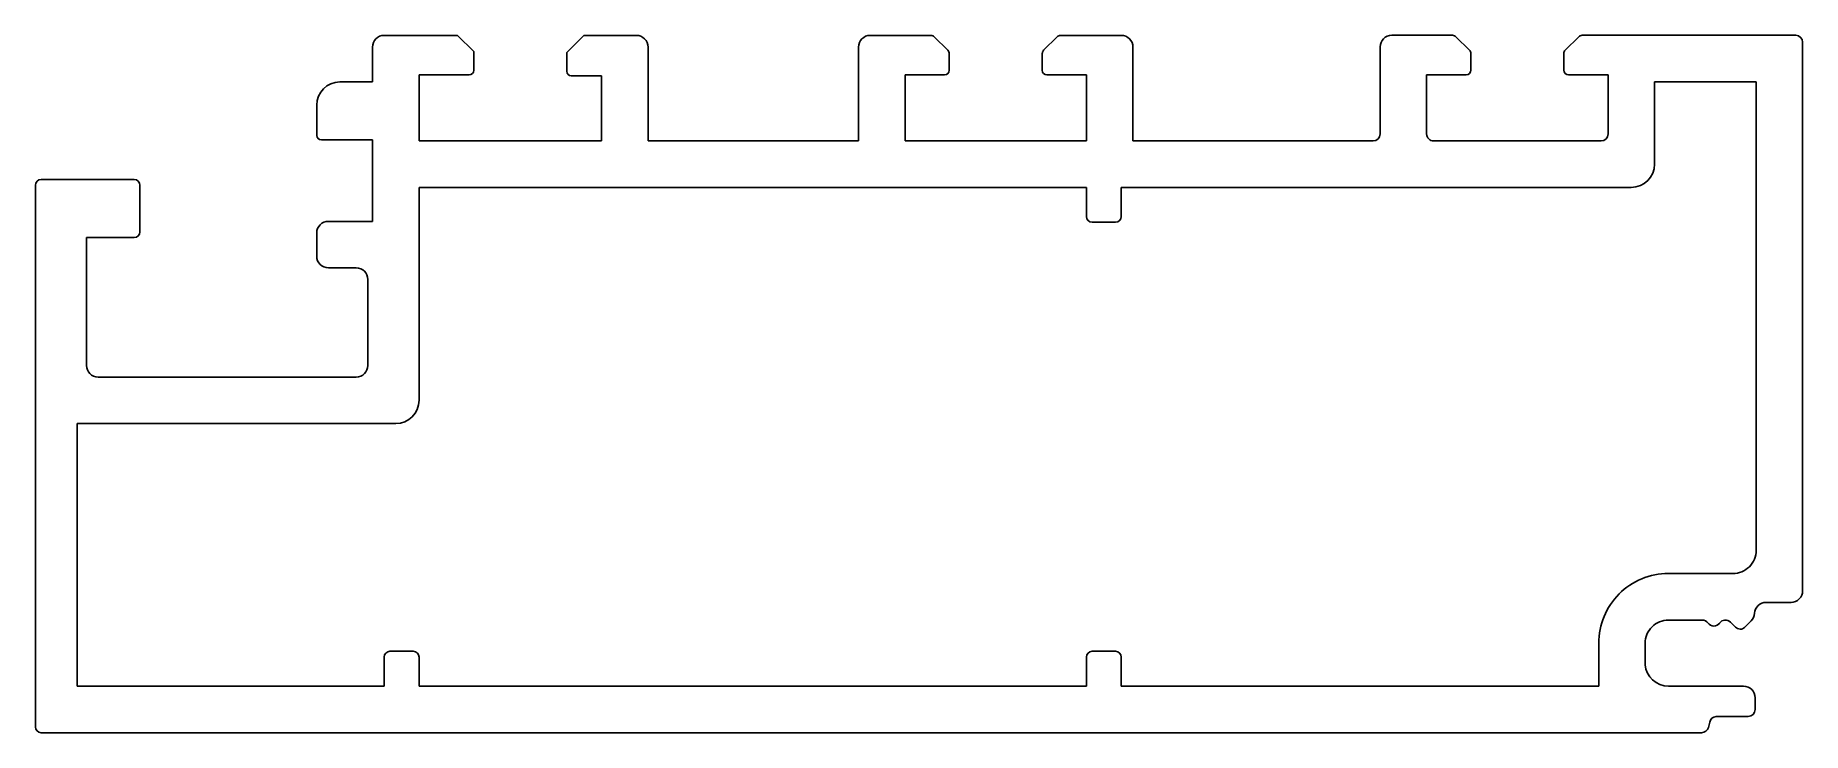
# Model space of a CAD drawing. Extents: x 2185.5 to 2261.5, y 2407.1 to 2437.1.
import ezdxf

# ---------------------------------------------------------------- set-up
doc = ezdxf.new("R2010")
doc.units = 0
doc.layers.get('0').update_dxf_attribs({"linetype": 'CONTINUOUS'})

msp = doc.modelspace()

# ---------------------------------------------------------------- linework, layer by layer
for p, q in [((2199.953, 2436.64, 0.175), (2199.953, 2435.14, 0.175)), ((2203.604, 2437.14, 0.175), (2200.453, 2437.14, 0.175)), ((2204.304, 2436.44, 0.175), (2203.604, 2437.14, 0.175)), ((2209.042, 2437.14, 0.175), (2208.302, 2436.399, 0.175)), ((2211.301, 2437.14, 0.175), (2209.042, 2437.14, 0.175)), ((2211.801, 2432.599, 0.175), (2211.801, 2436.64, 0.175)), ((2220.853, 2436.64, 0.175), (2220.853, 2432.599, 0.175)), ((2223.97, 2437.14, 0.175), (2221.353, 2437.14, 0.175)), ((2224.694, 2436.498, 0.175), (2224.111, 2437.081, 0.175)), ((2229.394, 2437.081, 0.175), (2228.811, 2436.498, 0.175)), ((2232.153, 2437.14, 0.175), (2229.536, 2437.14, 0.175)), ((2232.653, 2432.599, 0.175), (2232.653, 2436.64, 0.175)), ((2243.284, 2436.643, 0.175), (2243.284, 2432.899, 0.175)), ((2246.401, 2437.143, 0.175), (2243.784, 2437.143, 0.175)), ((2247.125, 2436.501, 0.175), (2246.542, 2437.084, 0.175)), ((2251.825, 2437.084, 0.175), (2251.242, 2436.501, 0.175)), ((2261.153, 2437.143, 0.175), (2251.967, 2437.143, 0.175)), ((2261.453, 2413.246, 0.175), (2261.453, 2436.843, 0.175)), ((2204.304, 2435.64, 0.175), (2204.304, 2436.44, 0.175)), ((2208.302, 2436.399, 0.175), (2208.302, 2435.599, 0.175)), ((2224.753, 2435.64, 0.175), (2224.753, 2436.357, 0.175)), ((2228.753, 2436.357, 0.175), (2228.753, 2435.64, 0.175)), ((2247.184, 2435.643, 0.175), (2247.184, 2436.36, 0.175)), ((2251.184, 2436.36, 0.175), (2251.184, 2435.643, 0.175)), ((2199.953, 2435.14, 0.175), (2198.553, 2435.14, 0.175)), ((2201.953, 2432.599, 0.175), (2201.953, 2435.44, 0.175)), ((2201.953, 2435.44, 0.175), (2204.104, 2435.44, 0.175)), ((2208.502, 2435.399, 0.175), (2209.801, 2435.399, 0.175)), ((2209.801, 2435.399, 0.175), (2209.801, 2432.599, 0.175)), ((2222.853, 2432.599, 0.175), (2222.853, 2435.44, 0.175)), ((2222.853, 2435.44, 0.175), (2224.553, 2435.44, 0.175)), ((2228.953, 2435.44, 0.175), (2230.653, 2435.44, 0.175)), ((2230.653, 2435.44, 0.175), (2230.653, 2432.599, 0.175)), ((2245.284, 2432.899, 0.175), (2245.284, 2435.443, 0.175)), ((2245.284, 2435.443, 0.175), (2246.984, 2435.443, 0.175)), ((2251.384, 2435.443, 0.175), (2253.084, 2435.443, 0.175)), ((2253.084, 2435.443, 0.175), (2253.084, 2432.899, 0.175)), ((2255.084, 2435.143, 0.175), (2255.084, 2431.599, 0.175)), ((2259.453, 2435.143, 0.175), (2255.084, 2435.143, 0.175)), ((2259.453, 2414.987, 0.175), (2259.453, 2435.143, 0.175)), ((2197.553, 2434.14, 0.175), (2197.553, 2432.84, 0.175)), ((2197.753, 2432.64, 0.175), (2199.953, 2432.64, 0.175)), ((2199.953, 2432.64, 0.175), (2199.953, 2429.14, 0.175)), ((2209.801, 2432.599, 0.175), (2201.953, 2432.599, 0.175)), ((2220.853, 2432.599, 0.175), (2211.801, 2432.599, 0.175)), ((2230.653, 2432.599, 0.175), (2222.853, 2432.599, 0.175)), ((2242.984, 2432.599, 0.175), (2232.653, 2432.599, 0.175)), ((2252.784, 2432.599, 0.175), (2245.584, 2432.599, 0.175)), ((2185.453, 2430.69, 0.175), (2185.453, 2407.39, 0.175)), ((2189.703, 2430.94, 0.175), (2185.703, 2430.94, 0.175)), ((2189.953, 2428.69, 0.175), (2189.953, 2430.69, 0.175)), ((2201.953, 2430.599, 0.175), (2201.953, 2421.44, 0.175)), ((2230.653, 2430.599, 0.175), (2201.953, 2430.599, 0.175)), ((2230.653, 2429.349, 0.175), (2230.653, 2430.599, 0.175)), ((2232.153, 2430.599, 0.175), (2232.153, 2429.349, 0.175)), ((2254.084, 2430.599, 0.175), (2232.153, 2430.599, 0.175)), ((2199.953, 2429.14, 0.175), (2198.053, 2429.14, 0.175)), ((2231.903, 2429.099, 0.175), (2230.903, 2429.099, 0.175)), ((2187.653, 2422.94, 0.175), (2187.653, 2428.44, 0.175)), ((2187.653, 2428.44, 0.175), (2189.703, 2428.44, 0.175)), ((2197.553, 2428.64, 0.175), (2197.553, 2427.64, 0.175)), ((2198.053, 2427.14, 0.175), (2199.253, 2427.14, 0.175)), ((2199.753, 2426.64, 0.175), (2199.753, 2422.94, 0.175)), ((2199.253, 2422.44, 0.175), (2188.153, 2422.44, 0.175)), ((2187.253, 2420.44, 0.175), (2187.253, 2409.14, 0.175)), ((2200.953, 2420.44, 0.175), (2187.253, 2420.44, 0.175)), ((2255.682, 2413.987, 0.175), (2258.453, 2413.987, 0.175)), ((2259.88, 2412.746, 0.175), (2260.953, 2412.746, 0.175)), ((2255.682, 2411.987, 0.175), (2257.132, 2411.987, 0.175)), ((2258.344, 2411.899, 0.175), (2258.559, 2411.683, 0.175)), ((2258.771, 2411.595, 0.175), (2258.777, 2411.595, 0.175)), ((2258.953, 2411.669, 0.175), (2259.236, 2411.951, 0.175)), ((2252.682, 2409.14, 0.175), (2252.682, 2410.987, 0.175)), ((2254.682, 2410.066, 0.175), (2254.682, 2410.987, 0.175)), ((2200.453, 2409.14, 0.175), (2200.453, 2410.39, 0.175)), ((2200.703, 2410.64, 0.175), (2201.703, 2410.64, 0.175)), ((2201.953, 2410.39, 0.175), (2201.953, 2409.14, 0.175)), ((2230.653, 2409.14, 0.175), (2230.653, 2410.39, 0.175)), ((2230.903, 2410.64, 0.175), (2231.903, 2410.64, 0.175)), ((2232.153, 2410.39, 0.175), (2232.153, 2409.14, 0.175)), ((2187.253, 2409.14, 0.175), (2200.453, 2409.14, 0.175)), ((2201.953, 2409.14, 0.175), (2230.653, 2409.14, 0.175)), ((2232.153, 2409.14, 0.175), (2252.682, 2409.14, 0.175)), ((2258.91, 2409.14, 0.175), (2255.682, 2409.14, 0.175)), ((2259.41, 2408.14, 0.175), (2259.41, 2408.64, 0.175)), ((2257.73, 2407.84, 0.175), (2259.11, 2407.84, 0.175)), ((2185.703, 2407.14, 0.175), (2257.11, 2407.14, 0.175)), ((2257.4, 2407.362, 0.175), (2257.461, 2407.59, 0.175))]:
    msp.add_line(p, q)
for centre, radius, start, end in [((2200.453, 2436.64, 0.175), 0.5, 90, 180), ((2211.301, 2436.64, 0.175), 0.5, 0, 90), ((2221.353, 2436.64, 0.175), 0.5, 90, 180), ((2223.97, 2436.94, 0.175), 0.2, 45, 90), ((2229.536, 2436.94, 0.175), 0.2, 90, 135), ((2232.153, 2436.64, 0.175), 0.5, 0, 90), ((2243.784, 2436.643, 0.175), 0.5, 90, 180), ((2246.401, 2436.943, 0.175), 0.2, 45, 90), ((2251.967, 2436.943, 0.175), 0.2, 90, 135), ((2261.153, 2436.843, 0.175), 0.3, 360, 90), ((2224.553, 2436.357, 0.175), 0.2, 360, 45), ((2228.953, 2436.357, 0.175), 0.2, 135, 180), ((2246.984, 2436.36, 0.175), 0.2, 360, 45), ((2251.384, 2436.36, 0.175), 0.2, 135, 180), ((2198.553, 2434.14, 0.175), 1, 90, 180), ((2204.104, 2435.64, 0.175), 0.2, 270, 0), ((2208.502, 2435.599, 0.175), 0.2, 180, 270), ((2224.553, 2435.64, 0.175), 0.2, 270, 0), ((2228.953, 2435.64, 0.175), 0.2, 180, 270), ((2246.984, 2435.643, 0.175), 0.2, 270, 0), ((2251.384, 2435.643, 0.175), 0.2, 180, 270), ((2197.753, 2432.84, 0.175), 0.2, 180, 270), ((2242.984, 2432.899, 0.175), 0.3, 270.00006, 0), ((2245.584, 2432.899, 0.175), 0.3, 180, 270.00006), ((2252.784, 2432.899, 0.175), 0.3, 270.00006, 0), ((2254.084, 2431.599, 0.175), 1, 270, 360), ((2185.703, 2430.69, 0.175), 0.25, 90, 180), ((2189.703, 2430.69, 0.175), 0.25, 0, 90), ((2198.053, 2428.64, 0.175), 0.5, 90, 180), ((2230.903, 2429.349, 0.175), 0.25, 180, 270), ((2231.903, 2429.349, 0.175), 0.25, 270, 0), ((2189.703, 2428.69, 0.175), 0.25, 270, 0), ((2198.053, 2427.64, 0.175), 0.5, 180, 270), ((2199.253, 2426.64, 0.175), 0.5, 0, 90), ((2188.153, 2422.94, 0.175), 0.5, 180, 270), ((2199.253, 2422.94, 0.175), 0.5, 270, 0), ((2200.953, 2421.44, 0.175), 1, 270, 0), ((2258.453, 2414.987, 0.175), 1, 269.99614, 0), ((2255.682, 2410.987, 0.175), 3, 89.99999, 180.00011), ((2260.953, 2413.246, 0.175), 0.5, 269.99291, 360), ((2258.882, 2412.304, 0.175), 0.5, 315, 356.67591), ((2259.88, 2412.246, 0.175), 0.5, 89.99291, 176.67591), ((2255.682, 2410.987, 0.175), 1, 89.99999, 180.00011), ((2257.122, 2411.657, 0.175), 0.33, 38.21942, 88.38092), ((2257.634, 2412.035, 0.175), 0.307, 214.52868, 324.8546), ((2258.132, 2411.687, 0.175), 0.3, 45, 145.12133), ((2258.771, 2411.895, 0.175), 0.3, 225, 270), ((2258.777, 2411.845, 0.175), 0.25, 270, 315), ((2200.703, 2410.39, 0.175), 0.25, 90, 180), ((2201.703, 2410.39, 0.175), 0.25, 0, 90), ((2230.903, 2410.39, 0.175), 0.25, 90, 180), ((2231.903, 2410.39, 0.175), 0.25, 360, 90), ((2255.684, 2410.145, 0.175), 1.005, 184.53215, 269.88443), ((2258.91, 2408.64, 0.175), 0.5, 0.00334, 90), ((2257.763, 2407.535, 0.175), 0.307, 96.22344, 169.59642), ((2259.11, 2408.14, 0.175), 0.3, 270, 0), ((2185.703, 2407.39, 0.175), 0.25, 180, 270), ((2257.11, 2407.44, 0.175), 0.3, 270, 345)]:
    msp.add_arc(centre, radius, start, end)

doc.saveas('drawing.dxf')
